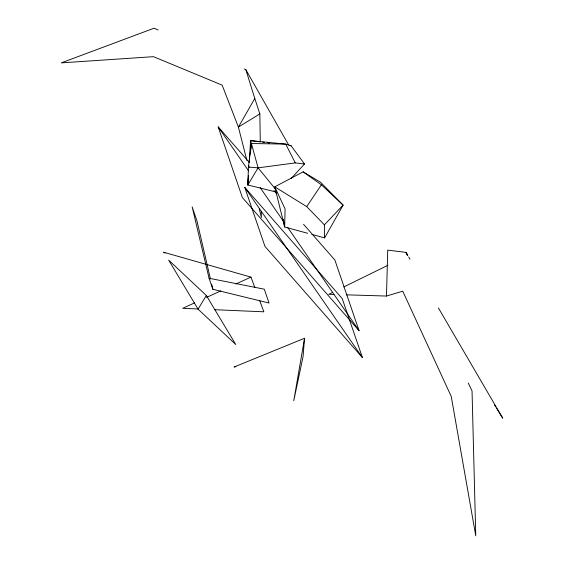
<?xml version="1.0" encoding="UTF-8"?>
<svg xmlns="http://www.w3.org/2000/svg" width="564" height="564" viewBox="0 0 564 564"><rect width="100%" height="100%" fill="white"/><g stroke="black" fill="none" stroke-linecap="round" stroke-linejoin="round"><path stroke-width="0.85" d="M346.247 294.831L386.488 296.044L387.722 250.134L405.995 252.383L407.772 255.429M275.74 191.915L247.829 184.985L248.414 167.085L251.403 143.503L250.578 140.633L285.736 144.116L291.059 145.723L304.525 163.976L291.109 178.577M304.525 163.976L295.261 162.897L285.736 144.116L251.403 143.503L258.093 167.846L247.829 184.985L248.421 175.418M248.907 167.593L249.013 165.851M249.232 162.376L250.578 140.633L260.053 141.825M304.546 338.266L303.065 356.561L293.759 400.764L304.546 338.266L234.123 366.995L235.851 366.734M247.829 184.985L248.421 178.069M250.515 153.873L250.733 151.279M250.881 149.552L251.403 143.503M248.16 183.258L248.484 181.53M311.871 234.427L324.617 237.895L343.109 205.113L320.507 182.214L303.115 171.851L274.746 186.839L284.679 227.031L307.627 233.27M244.247 68.942L245.841 69.661L254.787 98.467L238.403 127.076L246.863 160.331M198.084 309.164L206.339 295.473L168.678 260.138L198.084 309.164L235.745 344.498L206.339 295.473M324.617 237.895L324.392 224.86L306.717 206.607L321.395 184.802L303.115 171.851M324.392 224.86L343.109 205.113L321.395 184.802M254.787 98.467L259.856 113.914L238.403 127.076L222.153 85.136L153.464 56.675L61.257 62.872L154.106 28.2L158.089 30.005M332.704 292.371L328.756 294.302L334.001 294.464M343.758 286.942L387.976 265.249M194.594 302.868L182.687 308.311L198.394 308.987M206.502 297.425L220.792 290.897M235.872 284.002L250.952 277.114L254.85 287.605M386.488 296.044L402.745 291.186L451.235 396.414L475.762 535.8L472.04 390.958L468.268 383.034M248.414 167.085L258.093 167.846L295.261 162.897M214.976 309.707L263.846 311.814L259.651 300.52M262.634 142.149L264.354 142.368M267.801 142.805L269.529 143.016M289.339 145.512L291.059 145.723M209.068 278.256L264.29 289.191L269.028 303.03L212.854 289.311L209.068 278.256L192.176 206.917L196.921 220.757L210.464 279.032M250.952 277.114L163.553 252.207L165.062 253.102M306.717 206.607L274.746 186.839L285.074 208.913L284.679 227.031L283.241 219.276M303.524 224.261L334.875 260.032L359.064 330.68L242.365 197.534L218.176 126.886L249.528 162.658M273.914 190.477L276.818 193.79M244.762 187.389L342.207 298.575L362.405 357.569L264.96 246.383L244.762 187.389L362.405 357.569M258.093 167.846L275.549 189.208M218.176 126.886L248.653 170.97M260.145 187.586L284.122 222.279M287.619 227.334L359.064 330.68M494.36 404.762L495.756 407.004M496.687 408.498L502.743 418.213L438.39 307.916M408.653 256.951L409.986 259.228M245.841 69.661L288.634 144.927M407.229 254.695L405.995 252.383L407.504 255.555M259.228 208.934L261.4 217.457L261.308 211.317M211.655 284.171L212.854 289.311M259.856 113.914L260.272 141.994"/></g></svg>
